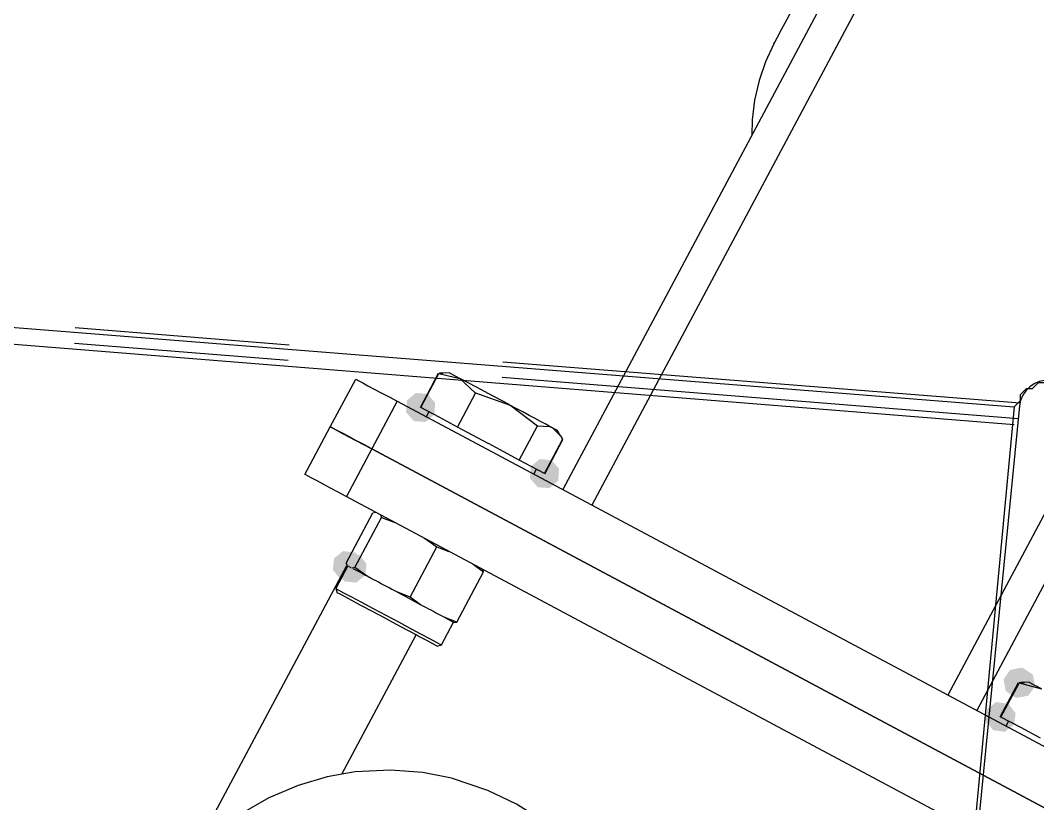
# Model space of a CAD drawing. Extents: x 3 to 592, y 5 to 207.
# Drawn here: x 132.55 to 138.57, y 34.76 to 39.4 of the extents above; entities that cross this region are included whole.
import ezdxf

# ---------------------------------------------------------------- set-up
doc = ezdxf.new("R2010")
doc.units = 0
doc.layers.get('0').update_dxf_attribs({"linetype": 'CONTINUOUS'})

msp = doc.modelspace()

# ---------------------------------------------------------------- hatches: boundary and pattern name
h = msp.add_hatch(color=7)
h.dxf.hatch_style = 2
h.paths.add_polyline_path([(134.957622, 37.188274), (135.00263, 37.136225), (134.997853, 37.067582), (134.945805, 37.022574), (134.877161, 37.027351), (134.830036, 37.080458), (134.834814, 37.149101), (134.886862, 37.194109)])
h = msp.add_hatch(color=7)
h.dxf.hatch_style = 2
h.paths.add_polyline_path([(134.957622, 37.188274), (135.00263, 37.136225), (134.997853, 37.067582), (134.945805, 37.022574), (134.877161, 37.027351), (134.830036, 37.080458), (134.834814, 37.149101), (134.886862, 37.194109)])
h = msp.add_hatch(color=7)
h.dxf.hatch_style = 2
h.paths.add_polyline_path([(135.691224, 36.796937), (135.736232, 36.744889), (135.731454, 36.676246), (135.679406, 36.631238), (135.610762, 36.636015), (135.563638, 36.689122), (135.568415, 36.757765), (135.620464, 36.802773)])
h = msp.add_hatch(color=7)
h.dxf.hatch_style = 2
h.paths.add_polyline_path([(135.691224, 36.796937), (135.736232, 36.744889), (135.731454, 36.676246), (135.679406, 36.631238), (135.610762, 36.636015), (135.563638, 36.689122), (135.568415, 36.757765), (135.620464, 36.802773)])
h = msp.add_hatch(color=7)
h.dxf.hatch_style = 2
h.paths.add_polyline_path([(134.529844, 36.24912), (134.572548, 36.195165), (134.564794, 36.126794), (134.51084, 36.08409), (134.442468, 36.091844), (134.396589, 36.147562), (134.404343, 36.215933), (134.458298, 36.258638)])
h = msp.add_hatch(color=7)
h.dxf.hatch_style = 2
h.paths.add_polyline_path([(134.529844, 36.24912), (134.572548, 36.195165), (134.564794, 36.126794), (134.51084, 36.08409), (134.442468, 36.091844), (134.396589, 36.147562), (134.404343, 36.215933), (134.458298, 36.258638)])
h = msp.add_hatch(color=7)
h.dxf.hatch_style = 2
h.paths.add_polyline_path([(134.552728, 36.236932), (134.595849, 36.183311), (134.588625, 36.114882), (134.535004, 36.07176), (134.466574, 36.078984), (134.419572, 36.134723), (134.426797, 36.203152), (134.480418, 36.246273)])
h = msp.add_hatch(color=7)
h.dxf.hatch_style = 2
h.paths.add_polyline_path([(134.552728, 36.236932), (134.595849, 36.183311), (134.588625, 36.114882), (134.535004, 36.07176), (134.466574, 36.078984), (134.419572, 36.134723), (134.426797, 36.203152), (134.480418, 36.246273)])
h = msp.add_hatch(color=7)
h.dxf.hatch_style = 2
h.paths.add_polyline_path([(138.436609, 35.391968), (138.379748, 35.430717), (138.366743, 35.498287), (138.405492, 35.555148), (138.473062, 35.568153), (138.483292, 35.566037), (138.540154, 35.527287), (138.553159, 35.459718), (138.514409, 35.402856), (138.44684, 35.389851)])
h = msp.add_hatch(color=7)
h.dxf.hatch_style = 2
h.paths.add_polyline_path([(138.436609, 35.391968), (138.379748, 35.430717), (138.366743, 35.498287), (138.405492, 35.555148), (138.473062, 35.568153), (138.483292, 35.566037), (138.540154, 35.527287), (138.553159, 35.459718), (138.514409, 35.402856), (138.44684, 35.389851)])
h = msp.add_hatch(color=7)
h.dxf.hatch_style = 2
h.paths.add_polyline_path([(138.396799, 35.353506), (138.438363, 35.298668), (138.429176, 35.230475), (138.374338, 35.188911), (138.306144, 35.198098), (138.260347, 35.255406), (138.269534, 35.323599), (138.324372, 35.365163)])
h = msp.add_hatch(color=7)
h.dxf.hatch_style = 2
h.paths.add_polyline_path([(138.396799, 35.353506), (138.438363, 35.298668), (138.429176, 35.230475), (138.374338, 35.188911), (138.306144, 35.198098), (138.260347, 35.255406), (138.269534, 35.323599), (138.324372, 35.365163)])

# ---------------------------------------------------------------- linework, layer by layer
at = {"color": 7}
for points in [[(138.372603, 41.523426), (135.757814, 36.621932)], [(138.372603, 41.523426), (135.757814, 36.621932)], [(138.544159, 41.431916), (135.92937, 36.530421)], [(138.544159, 41.431916), (135.92937, 36.530421)], [(137.007988, 39.260533), (137.013632, 39.271116), (137.028449, 39.298986), (137.052791, 39.344494), (137.085952, 39.406936), (137.128285, 39.485958), (137.179438, 39.581914), (137.239058, 39.693744), (137.307144, 39.821097), (137.382991, 39.963619), (137.466952, 40.120605), (137.557616, 40.290997)], [(137.007988, 39.260533), (137.013632, 39.271116), (137.028449, 39.298986), (137.052791, 39.344494), (137.085952, 39.406936), (137.128285, 39.485958), (137.179438, 39.581914), (137.239058, 39.693744), (137.307144, 39.821097), (137.382991, 39.963619), (137.466952, 40.120605), (137.557616, 40.290997)], [(100.682778, 40.110833), (138.43, 37.112222)], [(138.43, 37.006389), (100.682778, 40.040278)], [(140.320748, 39.686759), (138.036864, 35.405801)], [(140.320748, 39.686759), (138.036864, 35.405801)], [(140.539082, 39.682914), (138.208632, 35.314114)], [(140.539082, 39.682914), (138.208632, 35.314114)], [(137.007988, 39.260533), (136.958246, 39.153994), (136.919794, 39.042516), (136.893688, 38.927864), (136.879577, 38.810741), (136.87746, 38.72043)], [(137.007988, 39.260533), (136.958246, 39.153994), (136.919794, 39.042516), (136.893688, 38.927864), (136.879577, 38.810741), (136.87746, 38.72043)], [(132.871861, 37.5808), (134.137851, 37.479951)], [(132.871861, 37.5808), (134.137851, 37.479951)], [(132.871861, 37.5808), (134.137851, 37.479951)], [(132.871861, 37.5808), (134.137851, 37.479951)], [(134.132887, 37.38577), (132.866898, 37.486623)], [(134.132887, 37.38577), (132.866898, 37.486623)], [(134.132887, 37.38577), (132.866898, 37.486623)], [(134.132887, 37.38577), (132.866898, 37.486623)], [(135.40384, 37.379102), (138.464431, 37.135294)], [(135.40384, 37.379102), (138.464431, 37.135294)], [(135.40384, 37.379102), (138.464431, 37.135294)], [(135.40384, 37.379102), (138.464431, 37.135294)], [(134.915416, 37.108871), (135.023013, 37.31066)], [(134.915416, 37.108871), (135.023013, 37.31066)], [(134.917392, 37.107812), (135.024989, 37.309601)], [(134.917392, 37.107812), (135.024989, 37.309601)], [(135.04799, 37.308649), (135.025059, 37.309707)], [(135.04799, 37.308649), (135.025059, 37.309707)], [(135.02513, 37.309742), (135.148602, 37.280462)], [(135.02513, 37.309742), (135.148602, 37.280462)], [(135.048484, 37.311718), (135.029787, 37.311012)], [(135.048484, 37.311718), (135.029787, 37.311012)], [(135.087501, 37.313023), (135.048343, 37.311612)], [(135.087501, 37.313023), (135.048343, 37.311612)], [(135.087501, 37.313023), (135.109021, 37.301734), (135.126307, 37.292209), (135.148884, 37.280215)], [(135.087501, 37.313023), (135.109021, 37.301734), (135.126307, 37.292209), (135.148884, 37.280215)], [(135.440102, 37.124922), (135.398475, 37.147147), (135.356847, 37.169372), (135.316277, 37.190892), (135.277119, 37.211706), (135.240077, 37.231461), (135.206211, 37.249806), (135.175519, 37.266033), (135.148708, 37.280497)], [(135.440102, 37.124922), (135.398475, 37.147147), (135.356847, 37.169372), (135.316277, 37.190892), (135.277119, 37.211706), (135.240077, 37.231461), (135.206211, 37.249806), (135.175519, 37.266033), (135.148708, 37.280497)], [(135.148743, 37.280356), (135.241877, 37.193926)], [(135.148743, 37.280356), (135.241877, 37.193926)], [(138.45413, 37.041526), (135.398876, 37.284917)], [(138.45413, 37.041526), (135.398876, 37.284917)], [(138.45413, 37.041526), (135.398876, 37.284917)], [(138.45413, 37.041526), (135.398876, 37.284917)], [(134.381875, 36.993654), (134.532158, 37.275523)], [(134.381875, 36.993654), (134.532158, 37.275523)], [(134.532264, 37.275523), (134.550961, 37.265645), (134.573539, 37.253651), (134.603878, 37.23707), (134.641272, 37.217315), (134.683606, 37.194737), (134.729467, 37.170395), (134.777445, 37.144642)], [(134.532264, 37.275523), (134.550961, 37.265645), (134.573539, 37.253651), (134.603878, 37.23707), (134.641272, 37.217315), (134.683606, 37.194737), (134.729467, 37.170395), (134.777445, 37.144642)], [(138.641667, 37.253333), (138.606389, 37.253333), (138.571111, 37.253333), (138.535833, 37.218056), (138.500556, 37.218056), (138.465278, 37.182778), (138.465278, 37.1475), (138.43, 37.112222)], [(138.643007, 37.267233), (138.610552, 37.267233), (138.578802, 37.261236), (138.548463, 37.248536), (138.521652, 37.230544), (138.498721, 37.207613), (138.480377, 37.180449), (138.468029, 37.150463), (138.461679, 37.118361)], [(138.643007, 37.267233), (138.610552, 37.267233), (138.578802, 37.261236), (138.548463, 37.248536), (138.521652, 37.230544), (138.498721, 37.207613), (138.480377, 37.180449), (138.468029, 37.150463), (138.461679, 37.118361)], [(138.643007, 37.267233), (138.610552, 37.267233), (138.578802, 37.261236), (138.548463, 37.248536), (138.521652, 37.230544), (138.498721, 37.207613), (138.480377, 37.180449), (138.468029, 37.150463), (138.461679, 37.118361)], [(138.643007, 37.267233), (138.610552, 37.267233), (138.578802, 37.261236), (138.548463, 37.248536), (138.521652, 37.230544), (138.498721, 37.207613), (138.480377, 37.180449), (138.468029, 37.150463), (138.461679, 37.118361)], [(135.134279, 36.992101), (135.241877, 37.19389)], [(135.134279, 36.992101), (135.241877, 37.19389)], [(135.242018, 37.194031), (135.439926, 37.124887)], [(135.242018, 37.194031), (135.439926, 37.124887)], [(134.777339, 37.144748), (134.627056, 36.862879)], [(134.777339, 37.144748), (134.627056, 36.862879)], [(134.777339, 37.144748), (139.188825, 34.791368)], [(134.777339, 37.144748), (139.188825, 34.791368)], [(135.025836, 37.049957), (134.917533, 37.107813)], [(135.025836, 37.049957), (134.917533, 37.107813)], [(135.440102, 37.124922), (135.453155, 37.117867), (135.607672, 36.998981)], [(135.440102, 37.124922), (135.453155, 37.117867), (135.607672, 36.998981)], [(135.697419, 36.987621), (135.678016, 36.997852), (135.654027, 37.010552), (135.625805, 37.025721), (135.594055, 37.043007), (135.558777, 37.061704), (135.52103, 37.081813), (135.481166, 37.102979), (135.440244, 37.124852)], [(135.697419, 36.987621), (135.678016, 36.997852), (135.654027, 37.010552), (135.625805, 37.025721), (135.594055, 37.043007), (135.558777, 37.061704), (135.52103, 37.081813), (135.481166, 37.102979), (135.440244, 37.124852)], [(138.43, 37.112222), (138.147778, 34.113611)], [(138.461715, 37.118396), (138.167498, 34.134954)], [(138.461715, 37.118396), (138.167498, 34.134954)], [(138.461715, 37.118396), (138.167498, 34.134954)], [(138.461715, 37.118396), (138.167498, 34.134954)], [(134.964593, 37.082659), (134.949071, 37.053379)], [(134.964593, 37.082659), (134.949071, 37.053379)], [(135.134279, 36.992101), (135.025977, 37.049957)], [(135.134279, 36.992101), (135.025977, 37.049957)], [(134.231521, 36.711819), (134.381804, 36.993689)], [(134.231521, 36.711819), (134.381804, 36.993689)], [(134.381875, 36.993654), (134.400572, 36.983776), (134.42315, 36.971781), (134.453489, 36.955201), (134.490883, 36.935445), (134.533217, 36.912868), (134.579078, 36.888526), (134.627056, 36.862773)], [(134.381875, 36.993654), (134.400572, 36.983776), (134.42315, 36.971781), (134.453489, 36.955201), (134.490883, 36.935445), (134.533217, 36.912868), (134.579078, 36.888526), (134.627056, 36.862773)], [(134.626985, 36.862914), (134.57936, 36.888314), (134.533146, 36.913009), (134.490813, 36.935586), (134.453771, 36.955342), (134.423079, 36.97157), (134.400502, 36.983564), (134.386743, 36.990972)], [(134.626985, 36.862914), (134.57936, 36.888314), (134.533146, 36.913009), (134.490813, 36.935586), (134.453771, 36.955342), (134.423079, 36.97157), (134.400502, 36.983564), (134.386743, 36.990972)], [(135.317195, 36.894558), (135.134456, 36.992278)], [(135.317195, 36.894558), (135.134456, 36.992278)], [(135.500075, 36.79698), (135.607672, 36.998769)], [(135.500075, 36.79698), (135.607672, 36.998769)], [(135.607813, 36.998875), (135.678369, 36.995347), (135.697419, 36.987586)], [(135.607813, 36.998875), (135.678369, 36.995347), (135.697419, 36.987586)], [(135.697419, 36.987621), (135.746102, 36.938938), (135.756685, 36.919535)], [(135.697419, 36.987621), (135.746102, 36.938938), (135.756685, 36.919535)], [(135.724688, 36.973087), (135.711636, 36.980142), (135.697524, 36.987551)], [(135.724688, 36.973087), (135.711636, 36.980142), (135.697524, 36.987551)], [(135.648982, 36.717534), (135.756579, 36.919323)], [(135.648982, 36.717534), (135.756579, 36.919323)], [(135.650993, 36.716476), (135.75859, 36.918265)], [(135.650993, 36.716476), (135.75859, 36.918265)], [(135.745326, 36.939961), (135.724512, 36.973122)], [(135.745326, 36.939961), (135.724512, 36.973122)], [(135.755309, 36.92398), (135.745432, 36.939855)], [(135.755309, 36.92398), (135.745432, 36.939855)], [(134.626985, 36.862914), (134.476702, 36.581045)], [(134.626985, 36.862914), (134.476702, 36.581045)], [(134.626985, 36.862914), (139.038471, 34.509534)], [(134.626985, 36.862914), (139.038471, 34.509534)], [(139.038471, 34.509463), (134.626985, 36.862844)], [(139.038471, 34.509463), (134.626985, 36.862844)], [(135.500075, 36.79698), (135.317336, 36.894699)], [(135.500075, 36.79698), (135.317336, 36.894699)], [(135.574546, 36.757257), (135.50011, 36.797121)], [(135.574546, 36.757257), (135.50011, 36.797121)], [(135.648982, 36.717534), (135.574546, 36.757398)], [(135.648982, 36.717534), (135.574546, 36.757398)], [(135.586117, 36.713301), (135.601639, 36.742582)], [(135.586117, 36.713301), (135.601639, 36.742582)], [(134.476631, 36.58108), (134.428653, 36.60648), (134.382792, 36.631174), (134.340459, 36.653752), (134.303417, 36.673508), (134.272726, 36.689736), (134.250148, 36.70173), (134.236389, 36.709491)], [(134.476631, 36.58108), (134.428653, 36.60648), (134.382792, 36.631174), (134.340459, 36.653752), (134.303417, 36.673508), (134.272726, 36.689736), (134.250148, 36.70173), (134.236389, 36.709491)], [(138.888117, 34.227629), (134.476631, 36.581009)], [(138.888117, 34.227629), (134.476631, 36.581009)], [(134.475679, 36.187697), (134.634429, 36.485089)], [(134.475679, 36.187697), (134.634429, 36.485089)], [(134.526796, 36.160428), (134.685546, 36.457819)], [(134.526796, 36.160428), (134.685546, 36.457819)], [(134.634393, 36.485266), (134.651679, 36.487735)], [(134.634393, 36.485266), (134.651679, 36.487735)], [(134.678067, 36.473624), (134.685476, 36.458102)], [(134.678067, 36.473624), (134.685476, 36.458102)], [(134.685511, 36.457996), (134.769119, 36.425188)], [(134.685511, 36.457996), (134.769119, 36.425188)], [(134.939088, 36.334347), (135.013171, 36.283194)], [(134.939088, 36.334347), (135.013171, 36.283194)], [(134.85435, 35.985697), (135.0131, 36.283089)], [(134.85435, 35.985697), (135.0131, 36.283089)], [(135.013065, 36.28323), (135.084326, 36.256771)], [(135.013065, 36.28323), (135.084326, 36.256771)], [(133.55828, 34.446563), (134.479383, 36.17341)], [(133.55828, 34.446563), (134.479383, 36.17341)], [(134.486156, 36.170482), (134.414542, 36.036426)], [(134.486156, 36.170482), (134.414542, 36.036426)], [(134.483122, 36.172105), (134.475714, 36.187627)], [(134.483122, 36.172105), (134.475714, 36.187627)], [(134.505947, 36.159934), (134.492189, 36.167342)], [(134.505947, 36.159934), (134.492189, 36.167342)], [(134.526796, 36.160428), (134.50951, 36.157958)], [(134.526796, 36.160428), (134.50951, 36.157958)], [(134.600774, 36.109346), (134.586662, 36.116754), (134.573257, 36.124162), (134.560557, 36.130865), (134.548563, 36.137215), (134.537274, 36.143212), (134.517871, 36.153443)], [(134.600774, 36.109346), (134.586662, 36.116754), (134.573257, 36.124162), (134.560557, 36.130865), (134.548563, 36.137215), (134.537274, 36.143212), (134.517871, 36.153443)], [(134.600774, 36.109346), (134.52669, 36.160498)], [(134.600774, 36.109346), (134.52669, 36.160498)], [(135.130752, 35.838236), (135.289502, 36.135628)], [(135.130752, 35.838236), (135.289502, 36.135628)], [(135.227801, 36.180324), (135.289537, 36.135874)], [(135.227801, 36.180324), (135.289537, 36.135874)], [(135.289502, 36.135769), (135.282093, 36.151291)], [(135.289502, 36.135769), (135.282093, 36.151291)], [(134.624516, 36.096646), (134.600879, 36.109346)], [(134.624516, 36.096646), (134.600879, 36.109346)], [(134.746929, 36.031346), (134.730702, 36.040166), (134.714474, 36.048632), (134.698599, 36.057099), (134.683077, 36.065213), (134.667907, 36.07368), (134.653091, 36.081441), (134.638627, 36.089202), (134.624516, 36.09661)], [(134.746929, 36.031346), (134.730702, 36.040166), (134.714474, 36.048632), (134.698599, 36.057099), (134.683077, 36.065213), (134.667907, 36.07368), (134.653091, 36.081441), (134.638627, 36.089202), (134.624516, 36.09661)], [(134.414648, 36.036426), (134.422056, 36.012085)], [(134.414648, 36.036426), (134.429112, 36.028665), (134.460509, 36.012085), (134.507076, 35.987038), (134.566695, 35.955287), (134.635487, 35.918599), (134.70957, 35.879087), (134.784712, 35.839224), (134.856326, 35.800771), (134.920531, 35.766551)], [(134.414648, 36.036426), (134.422056, 36.012085)], [(134.414648, 36.036426), (134.429112, 36.028665), (134.460509, 36.012085), (134.507076, 35.987038), (134.566695, 35.955287), (134.635487, 35.918599), (134.70957, 35.879087), (134.784712, 35.839224), (134.856326, 35.800771), (134.920531, 35.766551)], [(134.902152, 35.755862), (134.841121, 35.788318), (134.773035, 35.824654), (134.701774, 35.862754), (134.631571, 35.900148), (134.566307, 35.935073), (134.509863, 35.965059), (134.465413, 35.988696), (134.435779, 36.004571), (134.422727, 36.011626)], [(134.902152, 35.755862), (134.841121, 35.788318), (134.773035, 35.824654), (134.701774, 35.862754), (134.631571, 35.900148), (134.566307, 35.935073), (134.509863, 35.965059), (134.465413, 35.988696), (134.435779, 36.004571), (134.422727, 36.011626)], [(134.770671, 36.018682), (134.747035, 36.031382)], [(134.770671, 36.018682), (134.747035, 36.031382)], [(134.916016, 35.941141), (134.89873, 35.950313), (134.880738, 35.959838), (134.862746, 35.969363), (134.844755, 35.979241), (134.826057, 35.989119), (134.807713, 35.998997), (134.789016, 36.008874), (134.770671, 36.018752)], [(134.916016, 35.941141), (134.89873, 35.950313), (134.880738, 35.959838), (134.862746, 35.969363), (134.844755, 35.979241), (134.826057, 35.989119), (134.807713, 35.998997), (134.789016, 36.008874), (134.770671, 36.018752)], [(134.85435, 35.985697), (134.770742, 36.018505)], [(134.85435, 35.985697), (134.770742, 36.018505)], [(134.916016, 35.941141), (134.85428, 35.985591)], [(134.916016, 35.941141), (134.85428, 35.985591)], [(134.936054, 35.930452), (134.915945, 35.941035)], [(134.936054, 35.930452), (134.915945, 35.941035)], [(135.039347, 35.875348), (135.028411, 35.880992), (135.016769, 35.887343), (135.004775, 35.893693), (134.992075, 35.900748), (134.978669, 35.907804), (134.964911, 35.914859), (134.9508, 35.92262), (134.935983, 35.930381)], [(135.039347, 35.875348), (135.028411, 35.880992), (135.016769, 35.887343), (135.004775, 35.893693), (134.992075, 35.900748), (134.978669, 35.907804), (134.964911, 35.914859), (134.9508, 35.92262), (134.935983, 35.930381)], [(135.0391, 35.703263), (135.110714, 35.837319)], [(135.0391, 35.703263), (135.110714, 35.837319)], [(135.05942, 35.864659), (135.039312, 35.875242)], [(135.05942, 35.864659), (135.039312, 35.875242)], [(135.113642, 35.835731), (135.100942, 35.842434), (135.087184, 35.849842), (135.069545, 35.859367), (135.059314, 35.864659)], [(135.113642, 35.835731), (135.100942, 35.842434), (135.087184, 35.849842), (135.069545, 35.859367), (135.059314, 35.864659)], [(135.130752, 35.838236), (135.059491, 35.864694)], [(135.130752, 35.838236), (135.059491, 35.864694)], [(135.113642, 35.835731), (135.130928, 35.838201)], [(135.113642, 35.835731), (135.130928, 35.838201)], [(134.44982, 34.937453), (134.889734, 35.762248)], [(134.44982, 34.937453), (134.889734, 35.762248)], [(135.014652, 35.695855), (134.989252, 35.709613), (134.952564, 35.729016), (134.902116, 35.755827)], [(135.014652, 35.695855), (134.989252, 35.709613), (134.952564, 35.729016), (134.902116, 35.755827)], [(134.920531, 35.766516), (134.973448, 35.738294), (135.012254, 35.71748), (135.034126, 35.705838)], [(134.920531, 35.766516), (134.973448, 35.738294), (135.012254, 35.71748), (135.034126, 35.705838)], [(135.014652, 35.695855), (135.038994, 35.703263)], [(135.014652, 35.695855), (135.038994, 35.703263)], [(138.347097, 35.278131), (138.454694, 35.479919)], [(138.347097, 35.278131), (138.454694, 35.479919)], [(138.351472, 35.275802), (138.459069, 35.477591)], [(138.351472, 35.275802), (138.459069, 35.477591)], [(138.489373, 35.47805), (138.459034, 35.477697)], [(138.489373, 35.47805), (138.459034, 35.477697)], [(138.459175, 35.477732), (138.591466, 35.443866)], [(138.459175, 35.477732), (138.591466, 35.443866)], [(138.490396, 35.481613), (138.469582, 35.480907)], [(138.490396, 35.481613), (138.469582, 35.480907)], [(138.518653, 35.482565), (138.490431, 35.481507)], [(138.518653, 35.482565), (138.490431, 35.481507)], [(138.518653, 35.482565), (138.532411, 35.475157), (138.547228, 35.467396), (138.566984, 35.456813), (138.591325, 35.44376)], [(138.518653, 35.482565), (138.532411, 35.475157), (138.547228, 35.467396), (138.566984, 35.456813), (138.591325, 35.44376)], [(138.468382, 35.213431), (138.351613, 35.275873)], [(138.468382, 35.213431), (138.351613, 35.275873)], [(138.395745, 35.252166), (138.380223, 35.222886)], [(138.395745, 35.252166), (138.380223, 35.222886)], [(138.585328, 35.15106), (138.468559, 35.213502)], [(138.585328, 35.15106), (138.468559, 35.213502)], [(135.812177, 32.313174), (135.90143, 32.408424), (136.052066, 32.617622), (136.174127, 32.870916), (136.253149, 33.171483), (136.270083, 33.338347), (136.268672, 33.509797), (136.211169, 33.838938), (136.090166, 34.137388), (135.920127, 34.392799), (135.717633, 34.597411), (135.608624, 34.681019), (135.483741, 34.759688), (135.315113, 34.842238), (135.099566, 34.914205), (134.928822, 34.947719), (134.737616, 34.962183), (134.528772, 34.951247), (134.362613, 34.921966), (134.191163, 34.871872), (134.017949, 34.798141), (133.846499, 34.698658)], [(135.812177, 32.313174), (135.90143, 32.408424), (136.052066, 32.617622), (136.174127, 32.870916), (136.253149, 33.171483), (136.270083, 33.338347), (136.268672, 33.509797), (136.211169, 33.838938), (136.090166, 34.137388), (135.920127, 34.392799), (135.717633, 34.597411), (135.608624, 34.681019), (135.483741, 34.759688), (135.315113, 34.842238), (135.099566, 34.914205), (134.928822, 34.947719), (134.737616, 34.962183), (134.528772, 34.951247), (134.362613, 34.921966), (134.191163, 34.871872), (134.017949, 34.798141), (133.846499, 34.698658)]]:
    msp.add_lwpolyline(points, dxfattribs=at)

doc.saveas('drawing.dxf')
